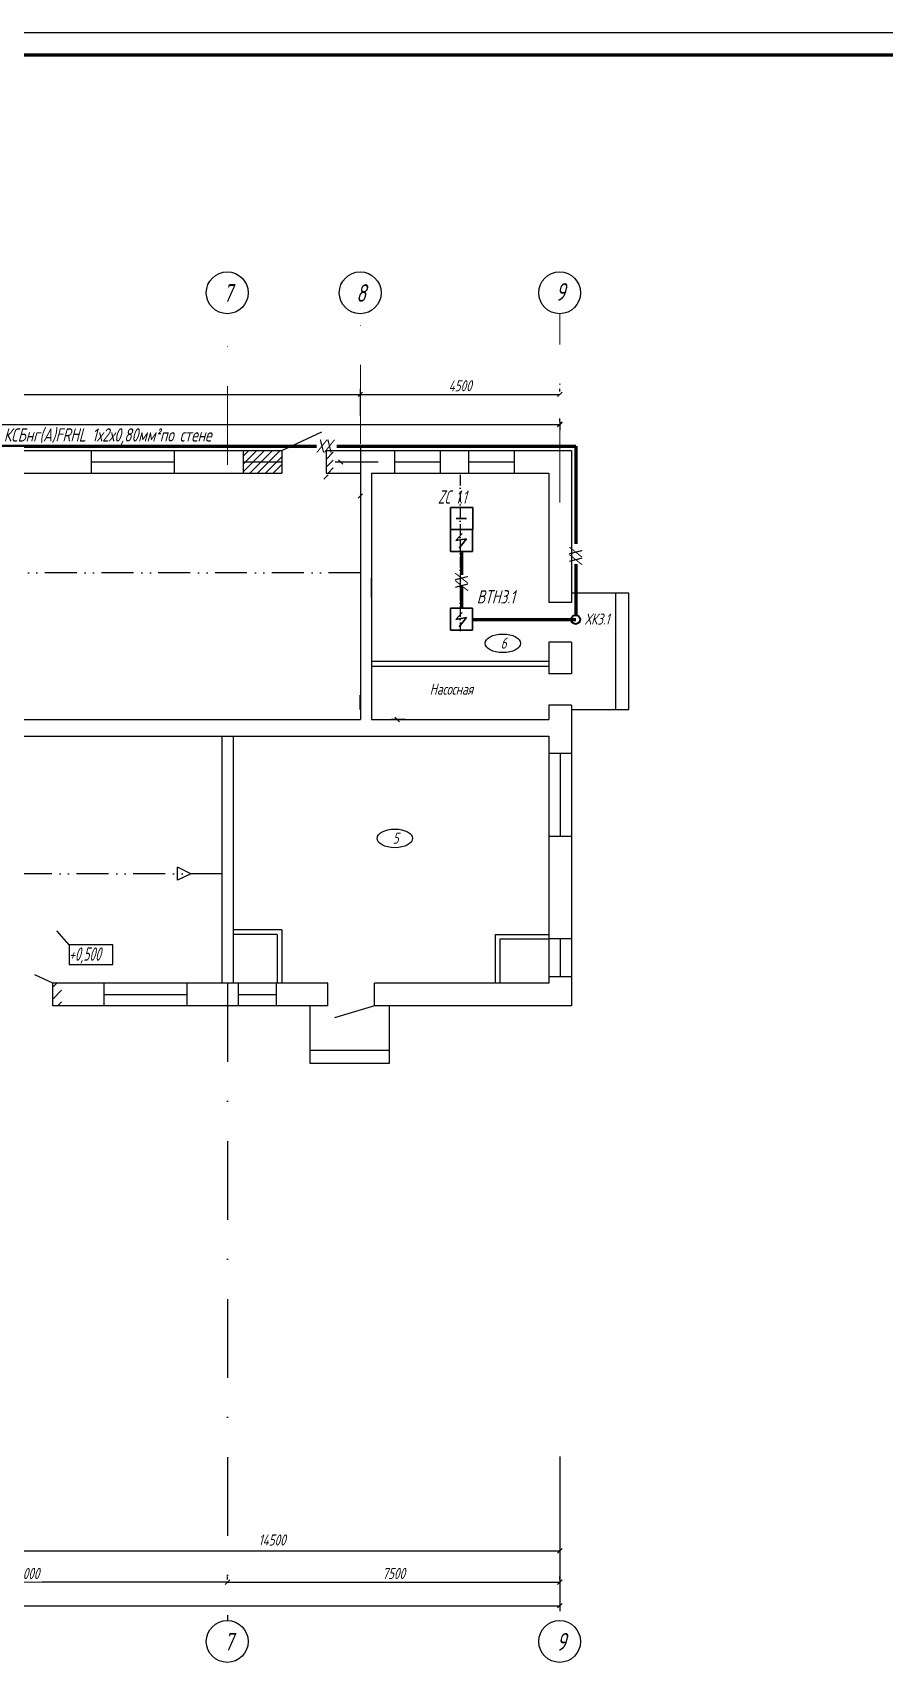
# Model space of a CAD drawing. Header units: millimetres. Extents: x 2185 to 8290, y 601 to 2456.
# Drawn here: x 6725.7 to 6917.9, y 1291.5 to 1659.3 of the extents above; entities that cross this region are included whole.
import ezdxf

# ---------------------------------------------------------------- set-up
doc = ezdxf.new("R2010")
doc.units = ezdxf.units.MM
for name, pattern in [('ACAD_ISO10W100', [18, 12, -3, 0, -3]), ('ACAD_ISO12W100', [21, 12, -3, 0, -3, 0, -3]), ('DASHDOTX2', [50.8, 25.4, -12.7, 0, -12.7])]:
    doc.linetypes.add(name, pattern=pattern)
for name, color, linetype, lineweight in [('линия связи', 3, 'Continuous', 60), ('Линия связи (Вновь)', 3, 'Continuous', 60), ('стены', 7, 'Continuous', 15)]:
    doc.layers.add(name, color=color, linetype=linetype, lineweight=lineweight)
for name, color, linetype in [('НОВЫЙ', 7, 'Continuous'), ('текст', 7, 'Continuous'), ('ТХ', 7, 'Continuous')]:
    doc.layers.add(name, color=color, linetype=linetype)
doc.styles.add('Simplex', font='simplex.shx', dxfattribs={"width": 0.7, "oblique": 15})

# ---------------------------------------------------------------- blocks, each defined once
blk = doc.blocks.new('_Oblique')
at = {"color": 0, "linetype": 'ByBlock', "lineweight": -2}
blk.add_line((-0.5, -0.5), (0.5, 0.5), dxfattribs=at)

msp = doc.modelspace()

# ---------------------------------------------------------------- linework, layer by layer
msp.add_line((6382.43, 1659.3), (6802.43, 1659.3))
at = {"color": 1, "lineweight": -3}
msp.add_line((6382.43, 1659.3), (7222.43, 1659.3), dxfattribs=at)
at = {"lineweight": 60}
msp.add_line((6402.43, 1654.3), (7217.43, 1654.3), dxfattribs=at)
at = {"color": 1, "lineweight": 30}
for p, q in [((6825.03, 1552.14), (6820.03, 1552.14)), ((6825.03, 1552.14), (6820.03, 1552.14)), ((6820.03, 1552.14), (6820.03, 1547.14)), ((6825.03, 1547.14), (6825.03, 1552.14)), ((6820.03, 1547.14), (6825.03, 1547.14)), ((6820.03, 1547.14), (6825.03, 1547.14))]:
    msp.add_line(p, q, dxfattribs=at)
at = {"color": 2, "lineweight": 30}
for p, q in [((6820.02, 1547.17), (6825.02, 1547.17)), ((6820.02, 1542.17), (6820.02, 1547.17)), ((6822.64, 1546.22), (6821.22, 1544.64)), ((6821.22, 1544.64), (6823.67, 1545.08)), ((6823.67, 1545.08), (6821.97, 1542.98)), ((6825.02, 1547.17), (6825.02, 1542.17)), ((6825.02, 1542.17), (6820.02, 1542.17)), ((6820.02, 1529.41), (6825.02, 1529.41)), ((6820.02, 1524.41), (6820.02, 1529.41)), ((6822.64, 1528.46), (6821.22, 1526.88)), ((6821.22, 1526.88), (6823.67, 1527.32)), ((6823.67, 1527.32), (6821.97, 1525.22)), ((6825.02, 1529.41), (6825.02, 1524.41)), ((6825.02, 1524.41), (6820.02, 1524.41))]:
    msp.add_line(p, q, dxfattribs=at)
at = {"color": 1, "lineweight": 40}
msp.add_circle((6848.28, 1526.84), 1.01, dxfattribs=at)
at = {"layer": 'линия связи'}
for p, q in [((6654.75, 1565.98), (6789.82, 1565.98)), ((6794.38, 1565.98), (6848.28, 1565.98)), ((6848.28, 1565.98), (6848.28, 1543.93)), ((6822.52, 1542.17), (6822.52, 1536.94)), ((6848.28, 1539.37), (6848.28, 1527.86)), ((6822.52, 1534.26), (6822.52, 1529.41)), ((6825.02, 1526.84), (6848.28, 1526.84))]:
    msp.add_line(p, q, dxfattribs=at)
at = {"layer": 'НОВЫЙ', "color": 5, "ltscale": 10}
for p, q in [((6758.45, 1467.98), (6758.45, 1470.98)), ((6761.45, 1469.48), (6758.45, 1470.98)), ((6761.45, 1469.48), (6758.45, 1467.98))]:
    msp.add_line(p, q, dxfattribs=at)
at = {"layer": 'НОВЫЙ', "color": 3, "linetype": 'Continuous', "ltscale": 0.1}
for p, q in [((6733.97, 1453.44), (6731.22, 1456.55)), ((6743.83, 1453.44), (6733.97, 1453.44)), ((6733.97, 1453.44), (6733.97, 1448.99)), ((6743.83, 1448.99), (6743.83, 1453.44)), ((6733.97, 1448.99), (6743.83, 1448.99))]:
    msp.add_line(p, q, dxfattribs=at)
at = {"layer": 'НОВЫЙ', "color": 4}
for centre in [(6831.83, 1521.47), (6807.47, 1477.44)]:
    msp.add_ellipse(centre, major_axis=(-4, 0), ratio=0.525, dxfattribs=at)
at = {"layer": 'стены', "color": 1, "lineweight": 30}
msp.add_line((6823.65, 1549.64), (6821.31, 1549.64), dxfattribs=at)
msp.add_line((6823.65, 1549.64), (6821.31, 1549.64), dxfattribs=at)
at = {"layer": 'ТХ', "color": 3, "linetype": 'DASHDOTX2', "lineweight": 20, "ltscale": 0.7}
for p, q in [((6769.7, 1561.76), (6769.7, 1595.86)), ((6799.7, 1566.51), (6799.7, 1595.86)), ((6844.7, 1553.26), (6844.7, 1595.86))]:
    msp.add_line(p, q, dxfattribs=at)
at = {"layer": 'ТХ', "color": 3, "ltscale": 0.2}
for p, q in [((6799.7, 1578.28), (6799.7, 1578.9)), ((6799.7, 1572.79), (6799.7, 1578.9)), ((6844.7, 1578.28), (6844.7, 1578.9)), ((6559.7, 1577.65), (6799.7, 1577.65)), ((6799.7, 1577.65), (6844.7, 1577.65)), ((6514.7, 1570.83), (6844.7, 1570.83)), ((6844.7, 1571.56), (6844.7, 1572.19)), ((6844.7, 1571.54), (6844.7, 1569.58)), ((6577.45, 1564.98), (6781.95, 1564.98)), ((6738.95, 1564.98), (6738.95, 1559.88)), ((6757.65, 1564.98), (6757.65, 1559.88)), ((6773.25, 1564.98), (6773.25, 1559.88)), ((6781.95, 1564.98), (6781.95, 1559.88)), ((6791.95, 1564.98), (6847.3, 1564.98)), ((6791.95, 1564.98), (6791.95, 1559.88)), ((6799.7, 1565.89), (6799.7, 1553.47)), ((6807.4, 1564.98), (6807.4, 1559.88)), ((6817.7, 1564.98), (6817.7, 1559.88)), ((6824.1, 1564.98), (6824.1, 1559.88)), ((6834.4, 1564.98), (6834.4, 1559.88)), ((6847.3, 1564.98), (6847.3, 1530.7)), ((6577.45, 1559.88), (6781.95, 1559.88)), ((6738.95, 1562.43), (6757.65, 1562.43)), ((6773.25, 1562.43), (6781.95, 1562.43)), ((6791.95, 1559.88), (6799.7, 1559.88)), ((6799.7, 1559.88), (6799.7, 1504.28)), ((6802.2, 1559.88), (6842.2, 1559.88)), ((6802.2, 1559.88), (6802.2, 1504.28)), ((6807.4, 1562.43), (6817.7, 1562.43)), ((6824.1, 1562.43), (6834.4, 1562.43)), ((6835.02, 1559.88), (6835.94, 1559.88)), ((6842.2, 1559.88), (6842.2, 1530.7)), ((6847.3, 1530.7), (6842.2, 1530.7)), ((6860.3, 1532.78), (6847.3, 1532.78)), ((6857.3, 1506.53), (6857.3, 1532.78)), ((6860.3, 1506.53), (6860.3, 1532.78)), ((6842.2, 1521.7), (6842.2, 1514.59)), ((6847.3, 1521.7), (6842.2, 1521.7)), ((6847.3, 1521.7), (6847.3, 1514.59)), ((6802.2, 1517.48), (6842.2, 1517.48)), ((6802.2, 1516.28), (6842.2, 1516.28)), ((6847.3, 1514.59), (6842.2, 1514.59)), ((6842.2, 1507.49), (6842.2, 1504.28)), ((6847.3, 1507.49), (6842.2, 1507.49)), ((6847.3, 1507.49), (6847.3, 1439.68)), ((6847.3, 1506.53), (6860.3, 1506.53)), ((6712.95, 1504.28), (6799.7, 1504.28)), ((6802.2, 1504.28), (6842.2, 1504.28)), ((6712.95, 1500.48), (6842.2, 1500.48)), ((6768.45, 1500.38), (6768.45, 1444.78)), ((6770.95, 1500.38), (6770.95, 1444.78)), ((6842.2, 1500.48), (6842.2, 1444.78)), ((6847.3, 1496.58), (6842.2, 1496.58)), ((6844.75, 1496.58), (6844.75, 1477.88)), ((6847.3, 1477.88), (6842.2, 1477.88)), ((6781.95, 1456.78), (6770.95, 1456.78)), ((6781.95, 1456.78), (6781.95, 1444.78)), ((6780.95, 1455.78), (6770.95, 1455.78)), ((6780.95, 1455.78), (6780.95, 1444.78)), ((6830.2, 1444.78), (6830.2, 1455.78)), ((6830.2, 1455.78), (6842.2, 1455.78)), ((6831.2, 1454.78), (6842.2, 1454.78)), ((6831.2, 1444.78), (6831.2, 1454.78)), ((6847.3, 1454.78), (6842.2, 1454.78)), ((6844.75, 1454.78), (6844.75, 1446.18)), ((6730.28, 1444.78), (6726.26, 1446.65)), ((6847.3, 1446.18), (6842.2, 1446.18)), ((6792.38, 1444.78), (6730.28, 1444.78)), ((6730.28, 1439.68), (6730.28, 1444.78)), ((6730.28, 1439.68), (6730.28, 1444.78)), ((6741.88, 1439.68), (6741.88, 1444.78)), ((6741.88, 1442.23), (6760.58, 1442.23)), ((6760.58, 1439.68), (6760.58, 1444.78)), ((6772.18, 1439.68), (6772.18, 1444.78)), ((6772.18, 1442.23), (6780.78, 1442.23)), ((6780.78, 1439.68), (6780.78, 1444.78)), ((6792.38, 1439.68), (6792.38, 1444.78)), ((6842.2, 1444.78), (6802.88, 1444.78)), ((6802.88, 1439.68), (6802.88, 1444.78)), ((6792.38, 1439.68), (6730.28, 1439.68)), ((6788.28, 1439.68), (6788.28, 1426.68)), ((6802.88, 1439.68), (6793.83, 1436.98)), ((6847.3, 1439.68), (6802.88, 1439.68)), ((6806.28, 1426.68), (6806.28, 1439.68)), ((6788.28, 1429.68), (6806.28, 1429.68)), ((6788.28, 1426.68), (6806.28, 1426.68)), ((6844.7, 1337.95), (6844.7, 1303.03)), ((6699.7, 1316.65), (6844.7, 1316.65)), ((6844.7, 1316.52), (6844.7, 1315.4)), ((6769.7, 1309.59), (6679.7, 1309.59)), ((6769.7, 1310.22), (6769.7, 1310.84)), ((6769.7, 1310.22), (6769.7, 1310.84)), ((6769.7, 1309.59), (6844.7, 1309.59)), ((6844.7, 1310.22), (6844.7, 1310.84)), ((6514.7, 1304.28), (6844.7, 1304.28))]:
    msp.add_line(p, q, dxfattribs=at)
at = {"layer": 'ТХ', "color": 3, "ltscale": 0.6}
for p, q in [((6781.95, 1564.98), (6791.03, 1569.17)), ((6803.7, 1562.38), (6793.97, 1562.38)), ((6802.2, 1531.81), (6802.2, 1536.16)), ((6822.2, 1534.82), (6822.2, 1533.66)), ((6799.7, 1530.09), (6799.7, 1519.73)), ((6809.78, 1504.28), (6806.74, 1504.28)), ((6769.86, 1500.48), (6778.55, 1500.48)), ((6772.93, 1500.48), (6784.39, 1500.48)), ((6730.28, 1443.84), (6731.22, 1444.78)), ((6730.28, 1441.19), (6732.28, 1443.19)), ((6731.43, 1439.68), (6732.28, 1440.54))]:
    msp.add_line(p, q, dxfattribs=at)
at = {"layer": 'ТХ', "color": 3, "ltscale": 0.8}
for p, q in [((6773.25, 1563.71), (6774.52, 1564.98)), ((6773.74, 1562.43), (6776.29, 1564.98)), ((6775.51, 1562.43), (6778.06, 1564.98)), ((6777.28, 1562.43), (6779.83, 1564.98)), ((6779.04, 1562.43), (6781.59, 1564.98)), ((6780.81, 1562.43), (6781.95, 1563.57)), ((6791.95, 1564.73), (6792.2, 1564.98)), ((6791.95, 1562.96), (6793.57, 1564.59)), ((6773.25, 1561.94), (6773.74, 1562.43)), ((6773.25, 1560.17), (6775.51, 1562.43)), ((6774.73, 1559.88), (6777.28, 1562.43)), ((6776.49, 1559.88), (6779.04, 1562.43)), ((6778.26, 1559.88), (6780.81, 1562.43)), ((6780.03, 1559.88), (6781.95, 1561.8)), ((6781.8, 1559.88), (6781.95, 1560.03)), ((6791.95, 1561.2), (6793.57, 1562.82)), ((6792.4, 1559.88), (6793.57, 1561.05))]:
    msp.add_line(p, q, dxfattribs=at)
at = {"layer": 'ТХ', "color": 111, "linetype": 'ACAD_ISO10W100', "ltscale": 0.2}
msp.add_line((6822.2, 1559.46), (6822.2, 1524.19), dxfattribs=at)
at = {"layer": 'ТХ', "color": 4, "linetype": 'ACAD_ISO12W100', "ltscale": 0.6}
for p, q in [((6799.7, 1537.38), (6560.95, 1537.38)), ((6768.45, 1469.48), (6680.95, 1469.48))]:
    msp.add_line(p, q, dxfattribs=at)
at = {"layer": 'ТХ', "color": 5, "ltscale": 0.2}
msp.add_line((6799.63, 1506.52), (6799.63, 1509.74), dxfattribs=at)
at = {"layer": 'ТХ', "color": 3, "linetype": 'DASHDOTX2', "ltscale": 0.7}
msp.add_line((6769.7, 1444.78), (6769.7, 1300.91), dxfattribs=at)
at = {"layer": 'ТХ', "color": 3}
for centre in [(6769.65, 1600.58), (6799.65, 1600.58), (6844.65, 1600.58), (6769.65, 1296.2), (6844.65, 1296.2)]:
    msp.add_circle(centre, 4.72, dxfattribs=at)

# ---------------------------------------------------------------- block references
at = {"layer": 'ТХ', "color": 3, "ltscale": 0.2, "rotation": 180}
for p in [(6799.7, 1577.65), (6844.7, 1570.94), (6769.7, 1309.59)]:
    msp.add_blockref('_Oblique', p, dxfattribs=at)
at = {"layer": 'ТХ', "color": 3, "ltscale": 0.2}
for p in [(6799.7, 1577.65), (6844.7, 1577.65), (6844.7, 1570.83), (6799.7, 1554.72), (6844.7, 1316.65), (6769.7, 1309.59), (6844.7, 1309.59), (6844.7, 1304.28)]:
    msp.add_blockref('_Oblique', p, dxfattribs=at)
at = {"layer": 'ТХ', "color": 3, "ltscale": 0.6}
for p, rotation in [((6795.22, 1562.38), 90), ((6807.99, 1504.28), 270)]:
    msp.add_blockref('_Oblique', p, dxfattribs=dict(at, rotation=rotation))
msp.add_blockref('_Oblique', (6791.95, 1559), dxfattribs=at)

# ---------------------------------------------------------------- texts
at = {"color": 5, "style": 'Simplex', "oblique": 15, "width": 0.7}
msp.add_text('КСБнг(А)FRHL 1х2х0,80мм²по стене ', height=3, dxfattribs=at).set_placement((6719.22, 1567.01))
at = {"layer": 'Линия связи (Вновь)', "style": 'Simplex', "oblique": 15, "width": 0.7}
msp.add_text('ХХ', height=3, dxfattribs=at).set_placement((6789.78, 1564.49))
for p in [(6846.79, 1543.29), (6821.02, 1537.43)]:
    msp.add_text('ХХ', height=3, rotation=270, dxfattribs=at).set_placement(p)
at = {"layer": 'НОВЫЙ', "color": 0, "style": 'Simplex', "oblique": 15, "width": 0.7}
for s, p in [('6', (6831.36, 1520.27)), ('Насосная', (6815.33, 1509.88)), ('5', (6807, 1476.25))]:
    msp.add_text(s, height=2.5, dxfattribs=at).set_placement(p)
at = {"layer": 'НОВЫЙ', "color": 7, "style": 'Simplex', "oblique": 15, "width": 0.6}
msp.add_text('+0,500', height=3, dxfattribs=at).set_placement((6733.97, 1449.84))
at = {"layer": 'текст', "color": 1, "lineweight": -3, "style": 'Simplex', "oblique": 15, "width": 0.6}
msp.add_text('ZC 1.1', height=3, dxfattribs=at).set_placement((6817.17, 1552.97))
at = {"layer": 'текст', "style": 'Simplex', "oblique": 15, "width": 0.7}
for s, height, p in [('ВТН3.1', 3, (6825.96, 1530.46)), ('ХК3.1', 2.5, (6850.34, 1525.69))]:
    msp.add_text(s, height=height, dxfattribs=at).set_placement(p)
at = {"layer": 'ТХ', "style": 'Simplex', "oblique": 15, "width": 0.7}
for s, p in [('7', (6768.73, 1598.53)), ('8', (6798.73, 1598.53)), ('9', (6843.73, 1598.77)), ('7', (6768.92, 1294.14)), ('9', (6843.92, 1294.14))]:
    msp.add_text(s, height=4, dxfattribs=at).set_placement(p)

# ---------------------------------------------------------------- next in the draw order: texts
at = {"layer": 'ТХ', "color": 3, "ltscale": 0.2, "char_height": 2.5, "attachment_point": 5, "style": 'Simplex', "bg_fill": 3, "box_fill_scale": 1.25, "bg_fill_color": 256, "bg_fill_true_color": 13158600, "bg_fill_transparency": 0}
for s, insert in [('4500', (6822.2, 1579.6)), ('14500', (6779.76, 1319.1)), ('9000', (6724.7, 1311.54)), ('7500', (6807.2, 1311.54))]:
    msp.add_mtext(s, dxfattribs=dict(at, insert=insert))

doc.saveas('drawing.dxf')
